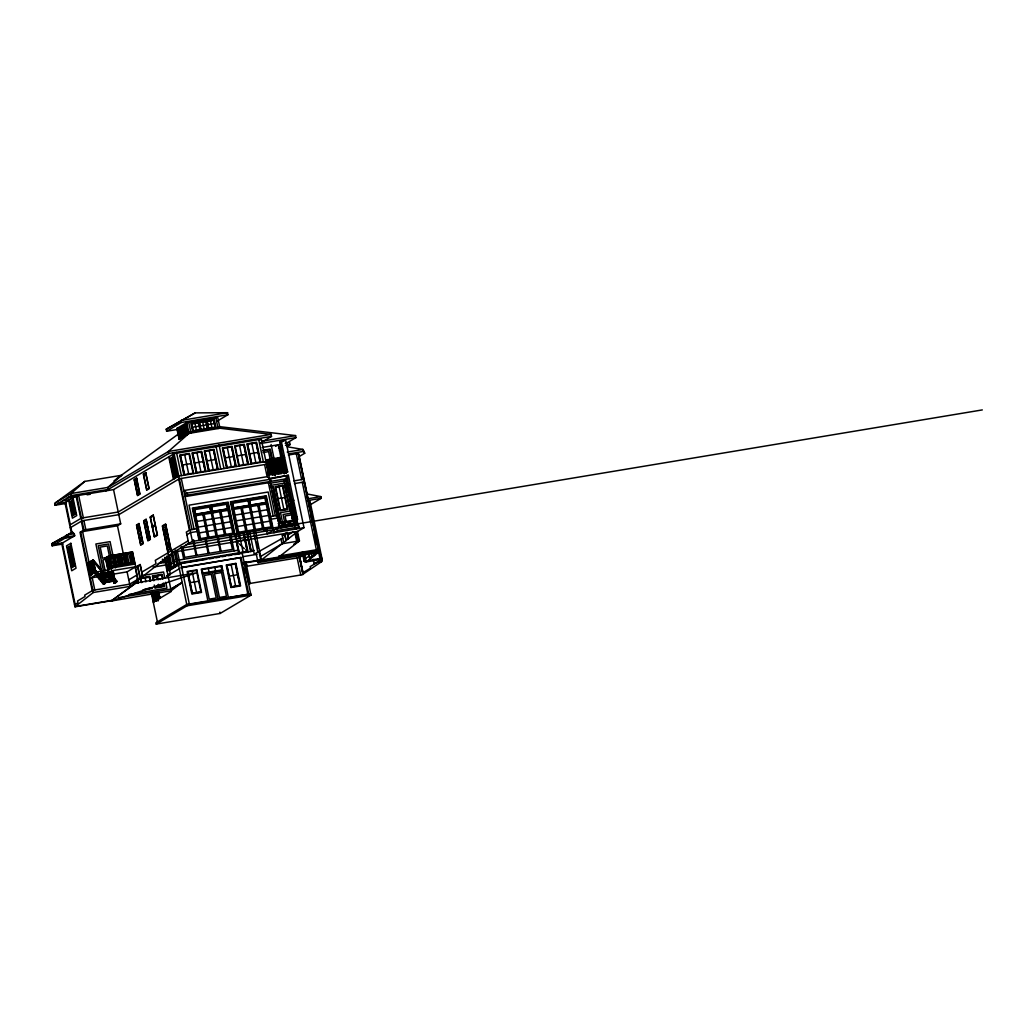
<?xml version="1.0" encoding="UTF-8"?>
<svg xmlns="http://www.w3.org/2000/svg" width="1034" height="1034" viewBox="0 0 1034 1034"><rect width="100%" height="100%" fill="white"/><g stroke="black" fill="none" stroke-linecap="round" stroke-linejoin="round"><path stroke-width="1.5" d="M138.853 526.5L138.879 524.328L136.811 525.543M147.978 537.951L147.952 540.11L150.02 538.895L146.104 519.856L143.933 521.136L147.94 540.317L150.098 539.024L146.078 520.05L144.023 521.278L144.76 522.765M147.978 537.06L148.004 535.353M148.004 534.345L148.03 532.484M148.03 531.554L147.255 527.857M138.763 532.665L139.551 536.426M138.776 531.734L138.802 530.041M138.815 529.382L138.84 527.547M165.401 536.995L166.332 541.454M165.427 535.845L165.453 533.389M165.479 532.019L165.53 528.943M165.543 527.65L165.595 524.548L162.609 526.319L168.128 552.725M136.126 485.902L136.669 488.552M136.204 484.61L136.346 482.219M136.423 480.784L136.54 478.82L134.485 480.047M284.415 457.467L265.764 460.673L284.44 457.571L284.272 456.795L265.583 460.014M238.298 537.098L239.617 534.19M156.535 586.213L155.397 587.273L163.799 585.877M157.452 585.36L158.59 584.3M55.099 505.251L71.449 495.557L71.023 493.541L107.846 487.415L121.637 475.265L84.814 481.392L71.023 493.541L54.686 503.235L55.099 505.251L65.84 503.468M260.529 442.927L271.515 436.413L271.089 434.383L219.983 428.231L188.989 433.388L168.4 451.483L107.846 487.415L108.26 489.431L71.449 495.557M70.881 527.405L71.889 532.264L74.28 533.699L74.694 535.728L61.73 543.419L74.965 606.803L93.306 592.495L130.129 586.356L173.751 552.04L192.427 541.415L982.3 409.916M249.427 530.869L254.286 554.134L256.225 553.81L258.061 562.612L297.753 531.398L303.996 527.689L285.746 440.368L279.787 441.97L286.224 472.771L287.672 471.918L281.235 441.117M297.508 531.554L299.446 540.872L277.732 557.959L318.562 550.657L319.273 551.717L306.297 561.914L304.242 552.04M298.748 555.84L300.984 554.082L260.297 560.855L260.051 559.653M219.983 428.231L217.735 417.465L186.74 422.622L176.853 428.49L179.102 439.23L181.609 437.279M184.117 435.34L186.624 433.388M134.058 583.266L196.163 572.926L111.168 601.038L135.958 582.943L111.168 601.038L171.166 590.75L182.152 582.388L170.817 589.109L118.639 597.704M55.616 502.679L84.814 481.392M116.558 478.729L178.029 434.319M114.011 480.823L121.637 475.265M299.188 554.767L303.156 574.116L321.755 561.552L321.419 559.924L320.798 560.299M299.227 554.909L302.82 574.645L250.241 583.409M158.603 591.939L159.417 598.389L158.124 592.223M177.486 429.446L166.629 431.243L166.215 429.226L195.18 412.889L227.532 412.695L227.958 414.712L217.179 421.109M166.629 431.243L181.454 422.454L227.958 414.712M178.636 429.498L180.795 428.218L182.268 435.288L180.11 436.568M185.732 425.284L183.574 426.577L185.047 433.634L187.219 432.354M180.782 428.425L178.714 429.64L180.123 436.374L182.191 435.146M181.196 428.179L183.251 426.952M183.664 426.706L185.719 425.491L187.128 432.212L185.073 433.44M179.425 433L181.48 431.785M181.894 431.54L183.949 430.312M184.362 430.079L186.417 428.851M182.591 434.9L184.659 433.685M70.015 502.55L72.794 500.908M188.783 432.225L178.856 438.106L188.834 432.173L219.738 427.029L219.118 427.404M178.934 438.442L188.808 432.574L219.803 427.365L219.182 427.727M186.74 422.622L188.989 433.388L179.722 438.881L177.473 428.115M71.385 508.844L74.06 507.255M105.791 490.892L168.826 453.499L271.515 436.413M68.981 497.018L113.546 489.599L174.1 453.68L261.292 439.166L279.619 526.875L267.186 533.815L266.009 528.219M72.651 515.191L75.43 513.549M136.553 478.626L134.394 479.905L137.561 495.04L139.719 493.761M143.558 474.464L145.716 473.184L148.883 488.332L146.725 489.612M145.704 473.391L143.648 474.606L146.738 489.405L148.793 488.19M170.093 459.109L172.872 457.455M69.692 525.078L81.402 518.124L118.225 511.998L178.779 476.079L265.971 461.552L264.937 462.172M70.26 527.767L81.97 520.826L118.781 514.686L179.347 478.768L266.539 464.253M172.148 468.673L174.824 467.084M62.854 544.013L52.127 545.81L51.7 543.794L71.889 532.264L71.268 532.626L65.013 502.679L76.723 495.738L83.883 529.99L80.032 532.277L92.233 590.673M137.574 494.847L139.629 493.619L136.54 478.82M52.127 545.81L66.951 537.008L74.694 535.728M174.1 478.29L176.879 476.635M67.817 547.93L70.596 546.288M260.258 439.773L261.292 439.166M93.306 592.495L80.652 531.915L117.462 525.776L120.694 523.863L113.546 489.599M69.873 557.494L72.548 555.904M184.659 494.588L187.128 493.128L270.443 479.259L270.856 481.275L268.388 482.736L185.073 496.617L187.542 495.144L285.474 478.936L287.866 477.514M150.512 517.427L153.187 515.837M71.824 567.11L74.603 565.456M275.587 446.391L278.34 444.762L284.324 473.65M278.495 447.981L282.385 445.861M286.095 443.47L295.97 437.602L295.556 435.585L219.467 426.641M89.725 573.741L87.515 563.142L93.306 559.976L101.332 569.346L103.762 582.142M88.562 563.362L90.94 574.994L90.294 575.111L87.903 563.659L92.543 560.906L94.637 570.729L94.029 571.078L91.664 561.384M152.386 526.422L155.061 524.833L152.373 526.629M279.477 450.889L282.14 449.312M287.465 446.145L290.127 444.568L289.714 442.552L285.19 443.302M152.476 527.133L155.255 525.479M152.567 527.262L155.242 525.673M267.302 460.414L270.365 473.068L267.457 460.324M268.84 460.169L271.826 472.861M270.378 459.91L273.441 472.564M106.308 557.727L108.829 569.837L107.975 570.07L105.455 557.959L108.854 555.943L132.546 552.001L135.738 566.735L127.092 571.867L90.281 577.993L96.395 574.788M105.455 557.959L109.501 555.84M106.877 557.507L109.009 567.588L107.006 557.429M109.656 556.563L105.804 558.567L108.79 556.796L111.168 568.183L112.021 567.95L109.294 555.956L132.546 552.001M111.052 556.357L113.391 565.96M275.445 458.967L277.719 471.879L275.122 459.044M115.562 567.821L112.99 556.034L115.007 565.688M276.505 458.889L279.503 471.582L276.66 458.799M114.154 555.775L116.196 565.533L114.58 555.659M116.196 555.387L118.238 565.146M279.581 458.372L282.566 471.077L279.891 458.295M117.385 555.232L119.75 564.939L117.811 555.129M121.469 564.616L119.104 554.909L121.366 564.667M284.272 456.795L284.182 457.61M120.616 554.702L122.658 564.461L120.991 554.599M93.797 571.091L90.281 573.172L88.355 563.349M122.607 554.327L124.649 564.086M280.253 460.737L283.368 459.199M123.796 554.172L126.264 563.814L124.222 554.056M140.753 544.388L142.808 543.173L142.059 541.596M154.441 536.271L157.116 534.681M283.704 459.458L280.395 461.41L281.17 461.164M280.886 461.332L283.859 459.665L283.135 459.794M125.515 553.836L127.544 563.595M94.934 572.345L95.839 572.086L93.306 559.976L87.515 563.142M126.962 553.642L129.108 563.336M128.681 553.319L131.034 563.013M131.938 552.854L133.748 562.638L131.938 552.854L108.557 556.899L110.586 566.645M298.283 454.611L298.231 453.37L288.396 455.012M97.364 574.206L108.829 572.306L95.916 574.865L92.853 560.997L100.544 569.98L102.999 581.703L103.646 581.586L95.839 572.086M111.659 566.218L107.911 568.597L108.557 568.493M111.543 566.722L134.032 562.897L134.11 564.357L134.032 562.897M268.517 473.417L266.165 460.544L268.762 473.378M270.132 473.107L267.379 460.376M94.87 572.254L107.782 570.109L111.375 568.054L135.183 564.047L134.11 564.357M271.903 472.822L268.995 460.065M299.718 456.24L304.72 453.28L302.91 449.441L287.297 446.791M108.829 569.837L106.101 557.856M98.967 575.912L97.584 576.894L110.509 574.335L98.967 575.912L98.075 576.817M273.196 472.603L270.52 459.82M97.584 576.894L98.553 576.326M119.53 564.939L117.488 555.18M276.505 472.047L273.842 459.264M107.794 572.539L108.764 571.957M107.782 570.109L117.1 581.444L115.498 582.181L107.859 572.875L108.829 572.306M278.043 471.788L275.367 459.006M112.796 570.729L108.35 572.797L97.829 574.542M99.251 578.937L112.176 576.365L100.712 578.277M281.106 471.284L278.198 458.54M125.838 563.931L123.899 554.108M282.398 471.065L279.736 458.282M110.431 573.999L109.539 574.904L99.497 576.584M109.539 574.904L110.509 574.335M287.077 470.263L268.388 473.469M100.854 580.63L113.843 578.407L102.379 580.307M284.983 473.365L287.374 471.956M101.099 578.277L112.099 576.028M101.177 578.613L112.176 576.365M92.659 560.092L100.686 569.45L103.335 582.116L115.511 580.436L102.599 582.995L103.568 582.426M95.748 574.891L103.387 584.197L105.145 583.422L103.982 582.013L103.077 582.918L104.046 582.349L95.878 543.987L110.082 541.622L112.977 555.491M113.779 578.071L112.874 578.975L102.844 580.643M186.883 534.798L190.592 532.6L197.21 531.489M103.387 584.197L105.145 583.422M112.874 578.975L113.843 578.407M270.016 478.962L288.37 475.291L297.611 519.533L279.128 522.609M115.446 580.1L114.541 581.018L102.599 582.995M74.538 604.787L77.964 602.757L77.589 600.948L84.995 596.553L84.698 595.145L92.853 590.311L129.664 584.171L137.768 579.376M114.541 581.018L115.511 580.436M115.498 582.181L117.1 581.444M115.201 581.134L113.003 578.458L114.011 583.266L108.854 555.943M115.369 583.047L113.21 570.497L135.738 566.735M188.149 540.847L155.294 560.338L156.018 563.698L141.8 572.125M128.759 579.854L136.863 575.059M303.699 480.513L303.647 479.272L293.863 480.9M142.808 576.377L140.301 577.786L137.91 566.361L140.146 565.029L142.537 576.455M137.858 579.803L140.327 578.342M304.267 483.214L304.216 481.96L294.419 483.589M171.489 567.071L174.268 565.417M250.693 593.813L186.753 604.463L155.94 622.739L156.224 624.084L220.164 613.446L250.978 595.157L242.176 553.022L180.821 563.233L169.498 569.954L166.913 570.38L167.909 569.799M177.499 564.577L180.911 563.659L169.576 570.38L167.004 570.807M178.378 564.306L170.972 568.7L167.999 554.495M166.539 576.248L179.541 568.622M289.158 504.269C295.401 502.304 295.879 504.644 289.3 504.941L289.391 504.127L295.323 510.021L289.468 504.838M289.856 504.812L290.037 504.023L295.323 510.021M185.383 567.097L186.198 566.606M291.071 504.644L295.453 523.359L296.693 522.635L278.43 525.673M292.609 504.385L297.249 524.936M293.54 505.07L289.959 507.203L290.955 507.578L290.308 507.836M290.102 507.875L290.955 507.358M293.32 505.962L291.859 506.789M292.415 506.699L295.569 523.101L292.829 506.453M292.092 506.996L293.566 506.13L292.842 506.246M309.321 501.348L309.942 500.973L322.22 559.756L314.129 563.827L313.186 559.329M310.342 504.734L321.16 498.323L320.811 496.617L306.633 493.851M170.843 589.225L181.351 582.995M292.131 517.698L297.042 516.78L292.131 517.698L292.7 520.451L292.635 517.775M159.469 597.6L155.113 599.901L159.986 596.631M155.113 599.901L160.063 596.967M275.91 528.697L298.451 524.419L298.981 526.939L295.272 529.149L294.638 526.112M159.882 598.091L154.467 601.31L157.078 600.974M153.265 602.189L171.321 591.474L164.458 558.644M296.848 517.181L292.389 517.918M295.117 519.249L292.738 520.658L293.501 520.529M292.79 520.916L296.37 518.784M293.553 520.787L295.944 519.365M298.981 526.939L277.668 530.494L273.958 532.691L273.325 529.667M292.286 517.633L289.61 504.851L293.307 521.588L294.134 521.11M240.237 553.345L239.41 553.836L235.377 534.526M241.038 553.694L242.176 553.022M287.93 489.056L295.078 523.385L296.215 522.803M235.752 558.709L236.579 558.218M180.86 567.847L241.103 557.468L248.755 594.136L219.647 599.164M296.913 525.13L292.906 506.414L295.905 522.894M297.74 524.639L294.561 509.814L297.986 524.6M285.927 533.117L282.217 535.315L283.704 542.449M282.476 535.728L287.103 532.988L288.331 538.817M254.286 554.134L282.786 538.055M287.723 535.121L292.945 532.019M245.976 562.095L246.079 563.75L245.898 562.108L244.799 562.406L245.704 562.69M260.697 556.421L282.011 543.781L299.446 540.872M257.737 561.023L260.62 559.316L258.965 551.419M245.872 568.286L244.425 569.139L244.709 570.484L246.144 569.631L245.704 568.312M244.27 570.471L245.497 569.747M188.511 604.515L189.338 604.037L180.821 563.233M156.224 624.084L187.038 605.808L250.978 595.157M295.091 533.686L296.745 541.583L297.353 541.221L295.414 531.903M293.708 544.285L298.839 541.234L297.185 533.337M245.136 568.442L249.039 584.236L250.267 583.512L246.389 564.952L247.036 564.835L247.32 566.18L245.872 567.046L245.601 565.688M303.673 554.974L299.253 557.597L246.674 566.296L245.433 567.02L249.039 584.236M317.697 549.817L318.976 550.321L314.142 553.19L314.594 555.387L309.657 558.321M316.016 551.329L317.205 550.618M305.547 558.295L309.205 556.124M302.212 552.066L304.151 561.359L321.884 558.14L318.149 559.019M314.129 563.827L322.22 559.756M318.136 561.876L310.161 566.606L310.484 568.196L302.949 572.681M303.298 574.374L298.748 555.18M179.102 439.23L188.989 433.388M166.215 429.226L195.18 412.889M166.913 570.38L178.326 564.086M51.7 543.794L62.906 537.68M65.711 536.155L71.32 533.105M278.922 527.262L279.619 526.901M274.837 529.537L186.172 544.672M227.532 412.695L181.04 420.437L181.454 422.454M198.192 422.816L191.729 423.888L193.138 430.609M176.853 428.49L179.955 427.973M192.427 427.249L198.89 426.176M200.182 425.956L206.645 424.884M207.937 424.664L214.387 423.591M271.089 434.383L168.4 451.483L168.826 453.499M261.809 441.208L295.556 435.585M260.697 443.483L295.97 437.602M279.787 441.97L282.799 441.466M262.222 447.438L281.442 444.245M285.474 445.344L290.127 444.568M263.295 450.242L270.223 449.092L275.445 474.115M262.571 450.889L269.848 449.674L275.29 475.756M182.488 465.016L190.876 463.62M194.754 462.974L203.155 461.578M206.865 460.957L215.421 459.523M225.115 457.92L233.503 456.524M237.381 455.878L245.782 454.469M249.491 453.861L258.048 452.427M263.088 452.543L268.582 451.625L273.183 473.662L267.69 474.58M287.219 452.052L302.91 449.441L304.72 453.28M288.564 453.926L303.337 451.457M280.485 456.317L283.652 455.8M282.644 460.078L283.445 459.91M282.153 460.376L282.954 460.208M281.662 460.66L282.463 460.492M280.757 461.19L281.985 460.789M67.094 498.142L74.849 496.85M87.089 494.808L90.152 494.304M62.777 500.702L70.519 499.409M57.891 503.61L65.633 502.317L70.312 524.703M276.078 468.312L283.019 467.161M276.634 471L282.192 470.082M268.439 473.727L287.129 470.509M267.677 475.252L287.672 471.918M282.799 457.778L285.552 472.822L282.967 459.988M272.381 475.084L275.458 474.567M278.534 474.063L281.61 473.546M270.443 479.259L267.121 476.687L183.806 490.555L187.128 493.128L187.542 495.144M269.913 478.354L288.37 475.291M286.56 484.907L289.701 484.377M286.974 491.499L289.068 491.15M194.482 509.672L226.782 504.295M232.598 503.325L264.885 497.949M83.883 529.99L120.694 523.863M278.224 498.621L284.699 497.535M74.28 533.699L66.525 534.992L66.951 537.008M248.884 505.316L233.697 507.836L232.792 503.468M265.673 502.511L250.499 505.044L249.582 500.663M195.478 514.376L227.764 508.999M233.581 508.03L265.867 502.653M195.749 515.72L228.049 510.344M233.852 509.374L266.152 503.997M289.727 500.249L292.829 499.732M65.09 538.107L72.845 536.827M289.636 500.792L293.876 500.262M308.21 498.724L320.811 496.617M306.995 500.676L321.16 498.323M289.856 505.044L293.307 521.588M54.595 544.336L62.337 543.057L75.159 604.412M53.975 544.711L61.73 543.419M290.8 505.704L294.044 521.265L293.385 521.55M196.951 521.446L204.047 520.257M205.339 520.05L212.448 518.861M213.741 518.641L220.849 517.465M222.129 517.246L229.238 516.069M235.054 515.1L242.163 513.911M243.442 513.704L250.551 512.515M251.844 512.308L258.952 511.119M260.245 510.899L267.341 509.723M292.351 506.544L293.152 506.376M291.614 506.828L292.661 506.66M291.42 508.327L294.509 507.81M295.31 509.387L294.677 510.124M198.14 527.159L205.249 525.983M206.542 525.763L213.637 524.587M214.93 524.367L222.039 523.178M223.331 522.971L230.44 521.782M236.243 520.813L243.352 519.637M244.644 519.417L251.753 518.241M253.046 518.021L260.141 516.845M261.434 516.625L268.543 515.436M196.654 528.801L190.023 529.899L186.327 532.109L188.731 543.613M270.598 516.496L277.215 515.384M292.583 512.929L283.045 514.518L284.867 523.294M292.945 514.661L285.061 515.966L286.237 521.64M271.154 519.184L277.784 518.086M199.342 532.885L206.438 531.696M207.731 531.489L214.839 530.3M216.132 530.08L223.228 528.904M224.52 528.684L231.629 527.508M237.445 526.539L244.541 525.35M245.833 525.143L252.942 523.954M254.235 523.747L261.344 522.558M262.636 522.338L269.732 521.162M278.185 523.631L294.936 520.839M281.519 523.605L284.557 523.101M287.607 522.584L290.644 522.08M200.531 538.598L232.818 533.221M238.634 532.251L270.934 526.888M280.24 525.905L284.802 525.143M287.84 524.626L290.89 524.122M280.472 527.947L297.223 525.156L286.922 476.144M108.699 556.912L108.04 557.197L109.979 567.02L108.454 556.951M109.63 557.029L102.521 558.205L100.208 547.102L107.303 545.926L112.008 568.416M106.98 557.83L109.268 567.55M92.168 561.087L93.499 560.893L101.19 569.863M108.557 558.942L102.87 559.885L105.197 570.988M89.208 562.845L91.574 572.539M87.903 563.659L93.189 560.803L95.206 570.458L90.01 573.754L95.296 570.897L95.58 572.241M179.955 548.356L303.996 527.689M237.833 540.989L244.838 539.826L247.255 551.432L179.787 562.716M173.751 552.04L297.753 531.398M133.955 562.509L110.819 566.451L107.833 568.222L108.467 568.118M110.896 566.826L133.825 563.013M109.85 567.201L107.562 557.481M108.454 567.924L106.515 558.101L108.699 567.886M94.637 570.729L92.272 561.023M95.555 570.742L94.65 571.001L95.425 574.943M93.163 571.595L91.134 561.837L93.06 571.66M92.22 572.022L90.617 562.147L91.729 572.319L89.79 562.496M91.677 572.487L89.312 562.78M160.024 562.483L162.829 562.018M160.115 562.638L163.023 562.16L162.403 559.2M158.086 563.504L165.22 562.315M179.218 560.027L238.634 550.127M90.048 575.253L95.193 572.203L102.999 581.703M296.745 541.583L298.839 541.234M153.135 567.11L165.789 565.003M253.937 550.321L251.133 550.786L248.716 539.179M253.912 550.489L251.003 550.98L248.716 539.981M238.363 553.604L253.395 551.096M206.58 559.304L179.994 563.724L177.266 550.657M209.708 558.774L212.836 558.257M215.964 557.74L219.092 557.223M222.207 556.693L225.334 556.176M228.462 555.659L231.59 555.129M234.718 554.612L237.846 554.095M167.637 569.049L165.233 557.533M242.796 556.693L257.014 554.327M181.674 567.356L241.103 557.468M100.931 580.966L104.033 584.081M141.529 575.654L163.566 571.983L164.794 577.864M140.882 578.549L149.271 577.153L150.124 581.186M154.001 580.539L153.148 576.507L161.55 575.111M114.011 583.266L115.782 582.801M167.754 574.426L170.339 573.986L166.629 556.214M318.304 549.455L278.676 556.046L278.922 557.248M167.004 575.434L170.132 574.917M242.744 562.91L258.707 560.169M278.883 557.055L261.447 559.963L255.243 530.261M242.835 563.336L257.207 560.855M281.364 557.093L284.518 556.563M287.659 556.046L317.8 551.032M243.106 564.163L246.286 563.633M258.061 562.612L318.123 552.621M245.42 569.786L246.144 569.631M304.151 561.359L307.266 560.842M147.332 588.617L151.533 587.919M144.463 589.264L151.727 588.062M155.281 587.467L163.992 586.019L163.23 583.176M142.627 590.091L152.308 588.475M190.127 582.659L198.528 581.263M229.212 576.158L237.6 574.749M321.755 561.552L318.213 562.147L322.117 559.278L305.004 562.121L303.156 553.242M129.16 594.421L166.939 588.139L165.711 582.258M75.585 606.441L112.396 600.302M74.965 606.803L111.775 600.676M159.52 596.993L159.236 594.033M158.771 597.445L159.43 597.161M158.28 597.73L158.939 597.445L158.202 592.921M157.879 597.975L157.388 593.4M157.775 598.13L156.328 592.404M156.716 598.66L157.375 598.376L156.16 592.611M156.134 599.113L154.686 593.387M155.048 599.565L155.72 599.358M200.738 591.862L192.35 593.257L187.917 572.061M190.01 604.27L206.49 601.529M207.963 601.103L218.226 599.578L212.539 572.319M269.719 483.317L285.836 480.655M269.99 485.528L284.195 483.175L290.037 511.093L280.498 512.683L282.631 522.946M270.262 487.402L273.299 486.898L280.86 523.243M270.805 487.57L273.105 487.195L273.842 490.723L271.503 491.111M275.832 487.169L282.321 486.096M272.045 491.279L274.139 490.93M271.037 491.706L273.945 491.228L280.628 523.282M280.615 510.046L287.09 508.974M264.045 530.067L267.134 529.55M153.148 576.507L155.074 577.269M156.147 577.722L157.388 578.252M158.693 578.794L160.322 579.492M238.311 542.979L236.437 541.221L238.867 552.828M239.319 543.936L241.853 546.327M242.938 547.348L244.308 548.64M245.575 549.829L247.255 551.432M95.464 570.639L103.245 579.725M94.818 570.406L103.154 579.273L95.464 570.303L89.919 573.314L90.708 573.056L88.821 563.078M94.908 570.858L102.599 579.828M116.609 581.522L107.303 570.186L107.859 572.875M109.423 574.103L112.111 577.373M103.335 582.116L104.499 583.538M137.212 489.47L138.22 491.189M138.737 492.081L139.629 493.619M166.784 542.333L167.715 544.207M168.206 545.164L169.317 547.4M169.757 548.266L171.114 550.954L165.595 524.548M145.135 523.527L145.884 525.078M146.208 525.711L146.906 527.146M139.991 537.331L140.663 538.714M141.038 539.515L141.774 541.015M310.639 507.642L312.281 515.514M316.882 537.551L317.541 540.692M317.826 542.036L318.394 544.724M319.984 552.389L321.264 558.502M298.736 454.029L319.273 551.717M298.399 453.577L303.815 479.492M304.371 482.18L318.731 550.915M298.231 453.37L318.562 550.657M299.24 459.186L299.886 462.224M306.555 494.162L307.861 500.417M308.507 503.545L309.166 506.673M310.639 513.885L313.082 525.453M314.737 533.324L316.378 541.221M318.084 549.558L320.307 560.169M314.75 535.741L316.378 543.561M296.293 453.693L301.708 479.595M302.277 482.283L316.624 550.98M313.987 553.293L314.336 554.974L309.709 557.727L308.494 551.923M311.221 552.078L311.945 556.395M308.3 551.807L309.825 559.135M285.72 467.937L286.534 472.241M293.643 505.872L294.16 508.754M294.212 509.18L297.495 524.884M283.613 459.703L284.802 465.39M285.474 468.182L286.289 472.499M282.709 457.829L285.798 472.784M279.904 447.321L285.319 473.236M286.172 477.333L295.724 523.101M282.476 460.285L285.061 473.12M282.23 460.531L284.893 473.313L281.507 457.984M280.589 453.771L281.222 456.821M291.73 506.944L295.155 523.333M281.261 458.023L284.583 473.404M285.798 479.13L286.392 481.922M285.474 478.936L294.38 521.058M281.494 460.867L284.091 473.701M281.248 461.112L283.626 472.473M290.683 505.6L293.966 521.304M280.977 460.621L283.549 472.525M285.862 484.119L287.478 491.848M280.964 461.164L283.264 472.577M289.921 504.088L293.553 521.55M284.066 480.939L290.8 513.226M278.443 458.501L281.028 471.336M297.185 557.946L300.739 574.994M271.115 444.568L277.241 473.921M279.077 486.639L283.859 509.516M272.226 459.561L274.902 472.357M287.155 532.394L288.473 538.688M284.867 534.307L286.159 540.511M284.712 534.41L286.017 540.627M272.937 492.791L279.038 522.144M272.485 493.386L275.122 506.04M275.432 507.552L278.392 521.731M281.041 539.089L282.011 543.781M264.601 464.576L267.121 476.687M268.388 482.736L275.277 515.707M258.707 439.592L263.386 461.991M277.138 527.973L277.668 530.494M273.183 516.056L268.155 492.003L189.041 505.174L194.069 529.24M260.801 462.418L256.587 442.229L246.893 443.844L251.12 464.033M256.083 443.017L260.012 461.849M273.002 527.999L266.268 495.803L230.427 501.774L237.161 533.971M272.511 528.077L265.893 496.385L231.021 502.188L237.639 533.88M264.601 496.604L271.218 528.296M251.882 443.715L255.825 462.547M247.682 444.413L251.624 463.245M259.043 505.187L263.825 528.064M257.75 505.406L262.533 528.284M248.535 464.46L244.321 444.271L234.628 445.887L238.841 466.076M243.804 445.059L247.746 463.891M239.617 445.757L243.546 464.589M249.388 500.534L250.37 505.238M250.655 506.582L255.424 529.46M256.988 541.958L258.306 548.266M248.095 500.74L249.078 505.458M249.362 506.802L254.131 529.679M253.227 530.248L257.789 552.053M236.256 466.502L232.043 446.313L222.362 447.929L226.575 468.118M231.538 447.102L235.481 465.933M242.253 507.978L247.036 530.856M247.191 531.915L248.406 537.719M247.074 532.135L248.057 536.84M246.467 531.605L250.629 551.561M240.961 508.198L245.743 531.075M227.338 447.8L231.28 466.631M243.882 532.032L248.044 551.988M243.52 532.73L247.462 551.574L238.738 553.022L236.437 542.036M243.326 532.562L244.528 538.365M223.137 448.498L227.079 467.342M215.847 417.775L218.096 428.541M239.41 534.656L240.327 539.05M240.638 540.524L243.068 552.13M232.314 501.981L238.932 533.673M219.027 444.801L223.99 468.544M215.098 426.964L213.689 420.231L207.227 421.303L208.635 428.037M240.276 557.959L247.94 594.628M235.222 535.418L236.14 539.761M234.899 534.345L228.165 502.149L192.324 508.108L199.045 540.304M235.132 535.754L235.791 538.895M215.912 445.874L220.759 469.087M234.408 534.423L227.79 502.731L192.919 508.534L199.536 540.226M210.458 420.773L211.867 427.494M226.498 502.951L233.115 534.643M226.653 504.489L227.57 508.857L212.384 511.391L211.479 507.009M218.174 469.514L213.96 449.325L204.267 450.94L208.493 471.129M213.456 450.113L217.386 468.945M230.517 533.673L234.123 550.889M206.438 420.735L208.131 428.813M207.343 428.244L205.934 421.523L199.472 422.596L200.88 429.33M229.509 535.586L232.392 549.429L184.763 557.365L182.514 546.598M235.39 564.163L239.81 585.347L231.422 586.756L226.989 565.559M209.256 450.811L213.198 469.643M202.703 422.053L204.112 428.787M220.94 511.533L225.722 534.41M231.189 564.861L235.623 586.058M219.647 511.74L224.43 534.617M205.055 451.509L208.997 470.341M198.696 422.027L200.376 430.105M205.908 471.556L201.695 451.367L192.001 452.982L196.214 473.171M201.191 452.155L205.12 470.987M194.961 423.345L196.357 430.079M217.877 535.935L221.095 551.316M211.285 506.867L212.267 511.584M212.539 512.929L217.321 535.806M217.398 537.602L220.281 551.445M209.992 507.087L210.975 511.791M211.259 513.148L216.028 536.026M209.863 507.28L210.781 511.649L195.594 514.182L194.689 509.814M228.462 597.872L222.762 570.613L202.302 574.025L207.989 601.271M221.237 566.516L221.909 569.721M196.99 452.853L200.919 471.685M188.718 422.299L190.967 433.065M192.789 453.551L196.718 472.396M186.12 422.996L188.369 433.75M204.15 514.325L208.933 537.202M214.943 567.563L215.615 570.768M184.685 426.098L186.094 432.832M202.858 514.544L207.64 537.422M193.642 473.598L189.416 453.409L179.735 455.025L183.949 475.213M183.315 426.163L184.996 434.228M205.766 537.951L208.984 553.332M182.217 427.559L183.625 434.293M205.288 539.619L208.17 553.461M219.88 612.102L220.164 613.446M180.847 427.624L182.527 435.702M179.748 429.032L181.157 435.753M184.711 454.895L188.653 473.74M208.364 568.661L209.036 571.854M194.211 508.314L200.829 540.019M180.523 455.593L184.453 474.438M202.069 569.708L202.742 572.914M176.517 452.427L181.364 475.64M181.286 478.445L191.962 529.589M193.655 539.968L196.874 555.348M192.854 540.097L196.072 555.478M174.1 453.68L192.427 541.415M178.727 479.13L189.416 530.274M172.794 452.944L177.758 476.687M177.137 477.049L172.911 456.86L169.834 458.695L174.048 478.884M176.788 476.506L172.846 457.661L170.171 459.251L174.113 478.083M171.515 458.45L175.444 477.294M168.749 456.86L173.428 479.246M192.117 571.363L196.55 592.56M181.131 546.753L183.742 559.278M175.418 550.101L187.038 605.808M175.121 552.04L177.628 563.995L171.45 567.666L168.632 554.198M174.811 551.393L177.357 563.582L174.578 565.236L172.032 553.048M174.358 551.975L176.284 561.203L174.539 562.237L172.29 551.471M171.269 550.863L165.647 523.954L162.351 525.905L167.973 552.828M171.722 552.376L174.539 565.831M171.269 553.797L173.195 563.026L171.45 564.073L169.524 554.844M167.405 556.641L170.106 569.592M164.845 557.326L167.65 570.703M162.958 559.472L163.605 562.574M162.997 578.872L162.054 574.322L152.36 575.938L153.316 580.488M163.954 583.409L164.587 586.433L154.893 588.049L154.26 585.024M162.39 579.143L161.679 574.917L152.954 576.365L153.82 580.526M157.349 575.809L158.189 579.841M158.525 592.831L159.352 597.2M158.939 597.445L157.866 593.115L158.603 597.639M157.452 593.361L158.525 597.691M157.207 593.606L158.112 597.936M157.052 593.606L158.37 600.806M156.496 592.404L157.698 598.182M155.927 592.65L157.052 598.466M155.746 592.857L156.884 598.673L156.224 598.957L155.1 593.141M155.514 592.896L156.638 598.712M155.346 593.102L156.47 598.906M154.932 593.348L156.056 599.151M154.518 593.581L155.759 599.798M154.273 593.632L155.475 599.397L154.195 593.671M150.731 580.914L149.788 576.365L140.094 577.98L141.038 582.53M150.279 581.121L149.4 576.959L140.689 578.407L141.723 582.581M154.131 598.673L154.092 601.698L152.256 592.947M152.593 592.314L154.505 601.452M151.856 593.193L153.678 601.943M151.365 593.102L157.388 621.886M145.083 577.851L145.923 581.884M142.705 576.442L140.197 564.435L135.247 567.369L138.466 582.956M132.339 552.117L134.872 564.228M137.134 579.001L138 583.163M137.005 579.195L137.845 583.228M130.491 553.164L132.507 562.819M117.462 525.776L123.292 553.681M127.092 571.867L130.129 586.356M120.888 554.651L122.93 564.409M119.104 554.909L121.146 564.667M114.477 555.723L116.519 565.482M112.887 556.085L114.903 565.753M111.103 556.085L108.57 543.974L98.23 545.693L103.607 571.427M113.12 572.28L114.722 579.971M111.439 570.962L112.435 575.77M108.182 557.223L110.224 566.981M107.82 557.442L109.746 567.252M105.662 557.83L108.182 569.954M78.662 495.415L83.34 517.801M83.909 520.503L85.822 529.667M92.543 560.906L94.533 570.781M91.755 561.333L93.577 571.35M90.811 561.889L92.84 571.647M90.294 562.199L92.323 571.957M76.115 496.1L80.794 518.499M81.35 521.188L83.263 530.364M90.01 562.496L92.052 572.254M82.591 531.592L91.664 574.982M92.22 577.67L94.792 589.987M89.014 563.091L91.057 572.849M89.105 567.576L90.372 573.637M73.039 497.923L76.723 515.604L72.406 518.176L68.709 500.495M71.436 501.904L74.009 514.195M72.509 531.89L72.69 532.743M69.239 547.283L73.181 566.115M299.24 554.586L303.233 574.077M137.509 566.49L135.519 567.782L137.897 579.208L139.9 577.941L137.509 566.49M185.784 424.69L178.378 429.084L180.058 437.162L187.477 432.768L185.784 424.69M183.264 426.758L181.105 428.037L182.579 435.107L184.737 433.815L183.264 426.758M72.832 500.314L69.756 502.136L72.6 515.785L75.689 513.963L72.832 500.314M72.768 501.102L70.092 502.692L72.664 514.997L75.34 513.407L72.768 501.102M136.604 478.031L134.136 479.492L137.509 495.635L139.978 494.174L136.604 478.031M145.768 472.59L143.299 474.05L146.673 490.206L149.142 488.733L145.768 472.59M70.842 543.302L66.512 545.862L71.721 570.768L76.038 568.196L70.842 543.302M70.648 545.693L67.559 547.516L71.773 567.705L74.862 565.869L70.648 545.693M70.583 546.482L67.908 548.072L71.837 566.916L74.513 565.327L70.583 546.482M138.944 523.527L136.475 525.001L140.689 545.189L143.157 543.716L138.944 523.527M146.143 519.262L143.674 520.722L147.888 540.911L150.369 539.438L146.143 519.262M153.252 515.048L150.163 516.871L154.376 537.06L157.465 535.224L153.252 515.048M138.892 524.122L136.734 525.414L140.74 544.582L142.899 543.302L138.892 524.122M153.2 515.643L150.421 517.284L154.428 536.465L157.207 534.811L153.2 515.643M165.401 526.939L163.643 527.973L165.608 537.344L167.353 536.31L165.401 526.939M130.594 553.1L132.184 562.871L130.594 553.1M167.676 537.822L165.918 538.856L168.322 550.346L170.067 549.312L167.676 537.822M214.193 419.455L190.941 423.32L192.634 431.398L215.873 427.52L214.193 419.455M198.308 422.609L191.536 423.746L193.009 430.803L199.795 429.679L198.308 422.609M206.063 421.329L199.278 422.454L200.751 429.524L207.537 428.386L206.063 421.329M213.818 420.037L207.033 421.161L208.506 428.231L215.292 427.094L213.818 420.037M189.041 454.004L180.317 455.451L184.323 474.632L193.048 473.171L189.041 454.004M201.307 451.961L192.595 453.409L196.602 472.59L205.314 471.129L201.307 451.961M213.586 449.919L204.861 451.367L208.868 470.548L217.592 469.087L213.586 449.919M231.668 446.908L222.943 448.355L226.95 467.536L235.674 466.076L231.668 446.908M243.934 444.866L235.222 446.313L239.229 465.494L247.94 464.033L243.934 444.866M256.212 442.811L247.488 444.271L251.495 463.452L260.219 461.991L256.212 442.811M196.822 569.876L187.128 571.492L191.846 594.033L201.527 592.43L196.822 569.876M221.741 565.727L201.281 569.139L202.225 573.689L222.698 570.277L221.741 565.727M235.894 563.375L226.2 564.991L230.918 587.532L240.599 585.916L235.894 563.375M196.447 570.471L187.723 571.918L192.221 593.451L200.945 592.004L196.447 570.471M221.366 566.322L201.876 569.566L202.612 573.107L222.103 569.863L221.366 566.322M235.519 563.957L226.795 565.417L231.293 586.95L240.017 585.49L235.519 563.957M211.272 574.271L204.267 575.434L209.217 599.151L216.222 597.988L211.272 574.271M221.509 572.565L214.503 573.741L219.454 597.458L226.459 596.282L221.509 572.565M282.825 485.321L275.057 486.6L280.111 510.835L287.866 509.542L282.825 485.321M282.45 485.902L275.639 487.027L280.485 510.24L287.284 509.116L282.45 485.902"/></g></svg>
